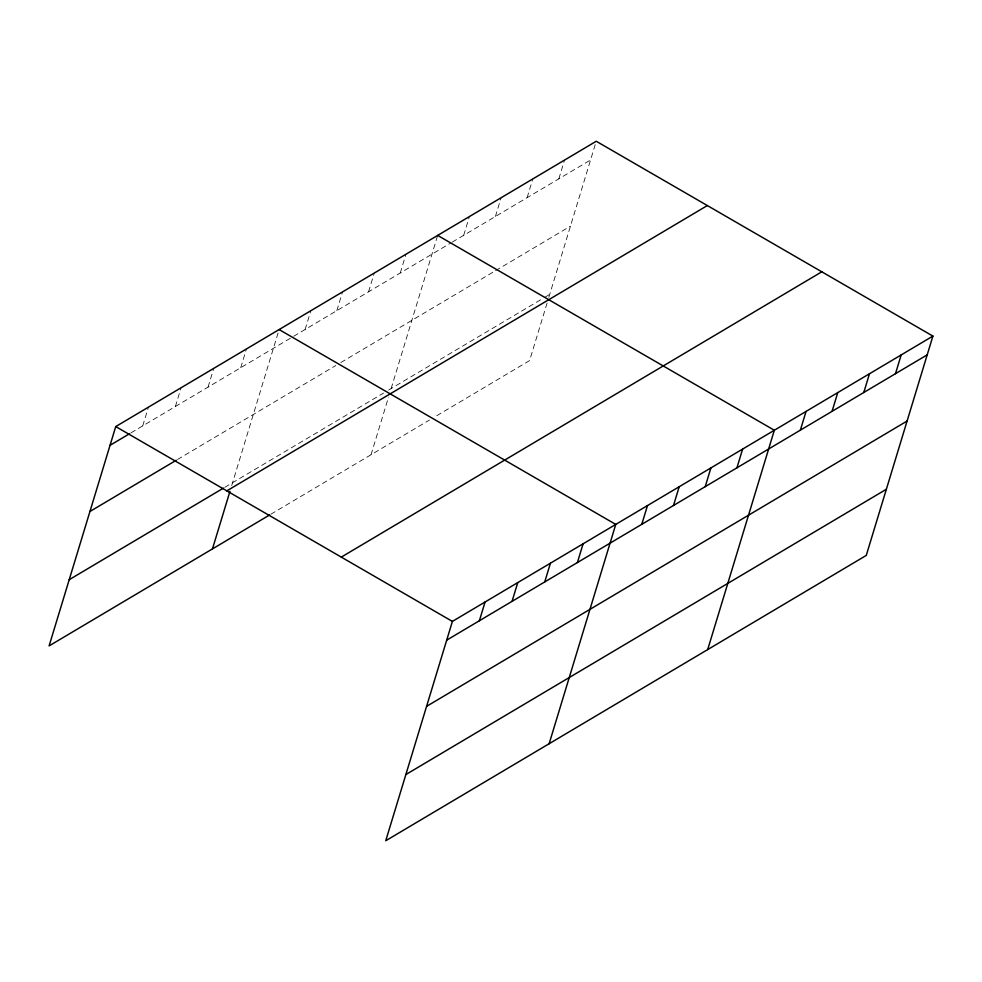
<?xml version="1.0" encoding="UTF-8"?>
<svg xmlns="http://www.w3.org/2000/svg" width="982" height="982" viewBox="0 0 982 982"><rect width="100%" height="100%" fill="white"/><g stroke="black" fill="none" stroke-linecap="round" stroke-linejoin="round"><path stroke-width="0.74" stroke-dasharray="4.91 3.68" d="M142.721 425.906L148.417 407.162M175.385 406.511L181.081 387.767M208.061 387.104L213.757 368.36M240.737 367.71L246.433 348.966M231.703 485.574L279.109 329.559M305.132 329.473L310.828 310.729M336.838 310.643L342.534 291.9M368.557 291.814L374.252 273.07M400.263 272.984L405.959 254.24M371.036 454.74L388.528 397.182M391.143 388.553L437.677 235.41M463.688 235.324L469.384 216.58M495.407 216.494L501.102 197.75M527.125 197.664L532.809 178.92M558.832 178.834L564.527 160.091M547.097 303.033L529.605 360.59L434.461 417.08M548.84 297.276L596.246 141.261M130.95 432.89L292.44 337.01M293.716 336.249L451.008 242.861M452.272 242.1L590.55 160.005M177.496 459.515L335.758 365.537M340.828 362.53L494.327 271.388M495.591 270.639L570.432 226.191M224.743 487.354L383.532 393.07M388.614 390.05L543.377 298.16M544.642 297.411L549.711 294.391M270.823 514.249L429.392 420.087"/><path stroke-width="1.47" d="M932.9 336.102L452.395 621.41L385.754 840.739L866.259 555.431L932.9 336.102L596.246 141.261L115.741 426.569L49.1 645.898L269.559 514.998M212.468 548.889L229.96 491.331M479.376 620.759L485.071 602.015M512.052 601.352L517.747 582.608M544.728 581.958L550.423 563.214M577.404 562.551L583.099 543.807M549.134 743.742L615.763 524.413L279.109 329.559M641.786 524.314L647.482 505.57M673.505 505.485L679.2 486.741M705.211 486.655L710.907 467.911M736.93 467.825L742.625 449.081M707.691 649.581L774.332 430.251L437.677 235.41M800.355 430.165L806.05 411.421M832.061 411.335L837.756 392.591M863.779 392.505L869.475 373.761M895.498 373.676L901.181 354.932M110.045 445.312L129.649 433.663M89.927 511.499L176.195 460.288M69.206 579.699L223.43 488.128M226.83 490.865L707.335 205.557M341.294 557.113L821.799 271.805M446.7 640.154L927.204 354.846M426.593 706.353L907.098 421.045M405.873 774.553L886.378 489.245M115.741 426.569L452.395 621.41"/></g></svg>
